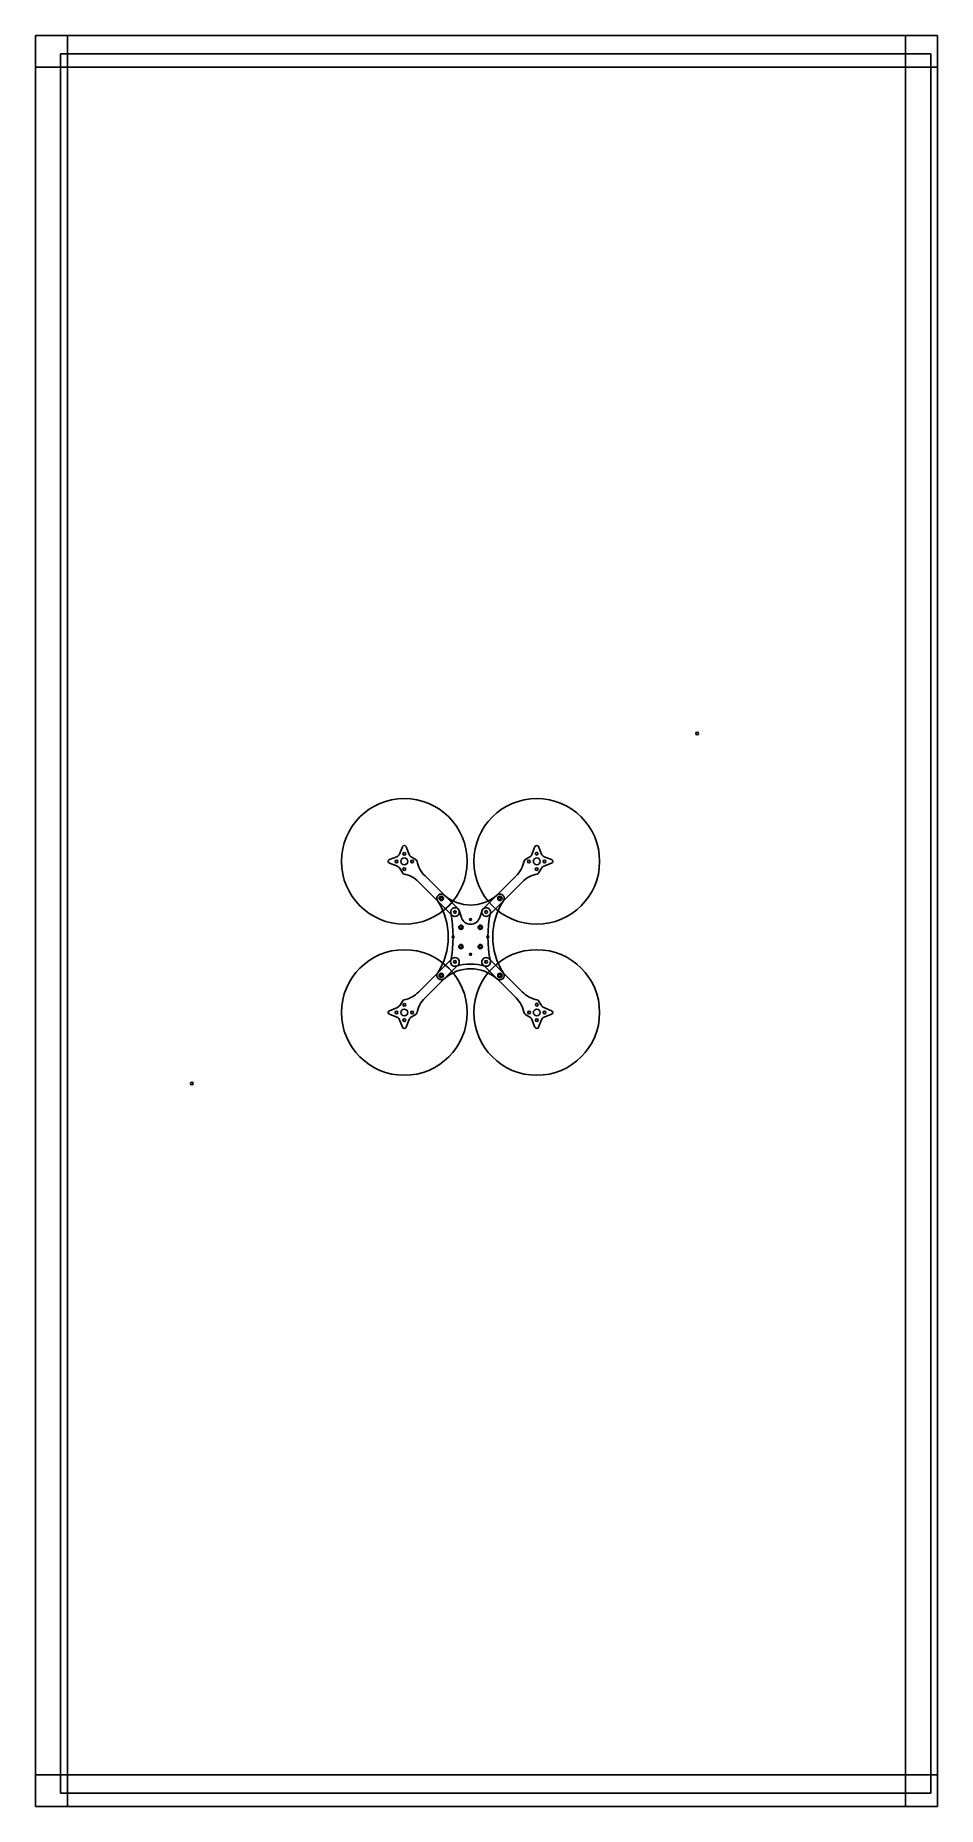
# Model space of a CAD drawing. Header units: millimetres. Extents: x -450 to 483, y -900 to 933.
import ezdxf

# ---------------------------------------------------------------- set-up
doc = ezdxf.new("R2010")
doc.units = ezdxf.units.MM
doc.layers.get('0').update_dxf_attribs({"lineweight": 25, "true_color": 0xffffff})

msp = doc.modelspace()

# ---------------------------------------------------------------- linework, layer by layer
for p, q in [((450, 933), (-450, 933)), ((-450, 933), (-450, -867)), ((483, 933), (-417, 933)), ((-417, 933), (-417, -867)), ((450, -867), (450, 933)), ((483, -867), (483, 933)), ((450, 900), (-450, 900)), ((-450, 900), (-450, -900)), ((476, 914), (-424, 914)), ((-424, 914), (-424, -886)), ((483, 900), (-417, 900)), ((-417, 900), (-417, -900)), ((450, -900), (450, 900)), ((476, -886), (476, 914)), ((483, -900), (483, 900)), ((-70.4, 93.4), (-73.4, 85.8)), ((-66.6, 93.4), (-63.5, 85.4)), ((66.6, 93.5), (63.5, 85.4)), ((70.4, 93.5), (73.4, 85.8)), ((-83.8, 80), (-76.2, 83)), ((-83.8, 76.3), (-75.7, 73.1)), ((-61.4, 82.9), (-56.3, 79.9)), ((61.4, 83), (56.3, 79.9)), ((83.8, 76.3), (75.7, 73.1)), ((83.8, 80), (76.2, 83)), ((-73.3, 71.1), (-70.2, 66)), ((-19.3, 22.6), (-53.5, 56.8)), ((-12.9, 29), (-47.1, 63.1)), ((12.9, 29), (47.1, 63.1)), ((19.3, 22.6), (53.5, 56.8)), ((73.3, 71.1), (70.2, 66)), ((-9.5, 20.1), (-11.9, 27.2)), ((9.5, 20.1), (11.9, 27.2)), ((-19.3, -22.6), (-53.5, -56.8)), ((-12.9, -29), (-47.1, -63.1)), ((12.9, -29), (47.1, -63.1)), ((19.3, -22.6), (53.5, -56.8)), ((-83.8, -76.3), (-75.7, -73.1)), ((-73.3, -71.1), (-70.2, -66)), ((73.3, -71.1), (70.2, -66)), ((83.8, -76.3), (75.7, -73.1)), ((-83.8, -80), (-76.2, -83)), ((-70.4, -93.4), (-73.4, -85.8)), ((-66.7, -93.4), (-63.5, -85.4)), ((-61.4, -82.9), (-56.3, -79.9)), ((61.4, -83), (56.3, -79.9)), ((66.6, -93.5), (63.5, -85.4)), ((70.4, -93.5), (73.4, -85.8)), ((83.8, -80), (76.2, -83)), ((-450, -867), (450, -867)), ((-417, -867), (483, -867)), ((-424, -886), (476, -886)), ((-450, -900), (450, -900)), ((-417, -900), (483, -900))]:
    msp.add_line(p, q)
for centre, radius in [((234.4, 210.6), 1.4), ((-68.5, 78.2), 65), ((68.5, 78.2), 65), ((-68.5, 78.2), 3.5), ((68.5, 78.2), 3.5), ((-30.3, 39.9), 2.25), ((-30.3, 39.9), 2.25), ((-30.3, 39.9), 1.4), ((-30.3, 39.9), 1.4), ((-30.3, 39.9), 1.4), ((30.3, 39.9), 2.25), ((30.3, 39.9), 2.25), ((30.3, 39.9), 1.4), ((30.3, 39.9), 1.4), ((30.3, 39.9), 1.4), ((-16.1, 25.8), 1.4), ((-16.1, 25.8), 1.4), ((-16.1, 25.8), 1.4), ((-16.1, 25.8), 1.4), ((-16.1, 25.8), 1.4), ((-16.1, 25.8), 1.4), ((-16.1, 25.8), 1.4), ((-16.1, 25.8), 1.4), ((-16.1, 25.8), 1.4), ((-16.1, 25.8), 1.4), ((-16.1, 25.8), 1.4), ((0, 18), 1), ((16.1, 25.8), 1.4), ((16.1, 25.8), 1.4), ((16.1, 25.8), 1.4), ((16.1, 25.8), 1.4), ((16.1, 25.8), 1.4), ((16.1, 25.8), 1.4), ((16.1, 25.8), 1.4), ((16.1, 25.8), 1.4), ((16.1, 25.8), 1.4), ((16.1, 25.8), 1.4), ((-18, 0), 1), ((-10, 10), 2.25), ((-10, 10), 1.4), ((10, 10), 2.25), ((10, 10), 1.4), ((18, 0), 1), ((-68.5, -78.2), 65), ((-10, -10), 2.25), ((-10, -10), 1.4), ((0, -18), 1), ((68.5, -78.2), 65), ((10, -10), 2.25), ((10, -10), 1.4), ((-16.1, -25.8), 1.4), ((-16.1, -25.8), 1.4), ((-16.1, -25.8), 1.4), ((-16.1, -25.8), 1.4), ((-16.1, -25.8), 1.4), ((-16.1, -25.8), 1.4), ((-16.1, -25.8), 1.4), ((-16.1, -25.8), 1.4), ((-16.1, -25.8), 1.4), ((-16.1, -25.8), 1.4), ((-16.1, -25.8), 1.4), ((-16.1, -25.8), 1.4), ((16.1, -25.8), 1.4), ((16.1, -25.8), 1.4), ((16.1, -25.8), 1.4), ((16.1, -25.8), 1.4), ((16.1, -25.8), 1.4), ((16.1, -25.8), 1.4), ((16.1, -25.8), 1.4), ((16.1, -25.8), 1.4), ((16.1, -25.8), 1.4), ((16.1, -25.8), 1.4), ((-30.3, -39.9), 2.25), ((-30.3, -39.9), 2.25), ((-30.3, -39.9), 1.4), ((-30.3, -39.9), 1.4), ((-30.3, -39.9), 1.4), ((30.3, -39.9), 2.25), ((30.3, -39.9), 1.4), ((30.3, -39.9), 1.4), ((30.3, -39.9), 1.4), ((-68.5, -78.2), 3.5), ((68.5, -78.2), 3.5), ((-288.3, -151.8), 1.4)]:
    msp.add_circle(centre, radius)
at = {"color": 7, "linetype": 'Continuous', "lineweight": 25, "true_color": 0xffffff}
for centre in [(-76.5, 78.1), (-68.5, 86.1), (-60.5, 78.1), (60.4, 78.2), (68.4, 86.2), (76.4, 78.2), (-68.5, 70.1), (68.4, 70.2), (-68.5, -70.2), (68.5, -70.1), (-76.5, -78.2), (-68.5, -86.2), (-60.5, -78.2), (60.5, -78.1), (68.5, -86.1), (76.5, -78.1)]:
    msp.add_circle(centre, 1.4, dxfattribs=at)
for centre, radius, start, end in [((-68.5, 92.7), 2, 21.524, 158.476), ((68.5, 92.7), 2, 21.524, 158.476), ((-83.1, 78.2), 2, 111.524, 248.476), ((-78, 87.7), 5, 291.524, 338.476), ((-58.8, 87.2), 5, 201.524, 238.807), ((-57.4, 78.2), 2, 7.6164, 58.807), ((-28.6, 83), 27.1, 189.4378, 227.1111), ((28.6, 83), 27.1, 312.8889, 350.5622), ((57.4, 78.2), 2, 121.193, 172.3836), ((58.8, 87.2), 5, 301.193, 338.476), ((78, 87.7), 5, 201.524, 248.476), ((83, 78.2), 2, 291.524, 68.476), ((-77.6, 68.5), 5, 31.193, 68.476), ((-68.5, 67), 2, 211.193, 262.3836), ((-73.4, 38.3), 27.1, 42.8889, 80.5622), ((73.4, 38.3), 27.1, 99.4378, 137.1111), ((68.5, 67), 2, 277.6164, 328.807), ((77.6, 68.5), 5, 111.524, 148.807), ((-30.3, 39.9), 4.5, 48.6292, 212.8245), ((-92.2, 0), 69.2, 327.1755, 32.8245), ((0, 74.3), 41.3, 228.6292, 311.3708), ((92.2, 0), 69.2, 147.1755, 212.8245), ((30.3, 39.9), 4.5, 327.1755, 131.3708), ((-16.1, 25.8), 4.5, 18.3516, 191.5045), ((-142.8, 0), 124.8, 348.4955, 11.5045), ((-16.1, 25.8), 4.5, 224.951, 45.0242), ((0, 23.2), 10, 198.3516, 341.6484), ((16.1, 25.8), 4.5, 134.951, 315.0242), ((16.1, 25.8), 4.5, 348.4955, 161.6484), ((142.8, 0), 124.8, 168.4955, 191.5045), ((0, -74.3), 41.3, 48.6292, 131.3708), ((-16.1, -25.8), 4.5, 168.4955, 284.4758), ((-16.1, -25.8), 4.5, 314.951, 135.0242), ((0, -88.2), 60, 75.5145, 104.4758), ((16.1, -25.8), 4.5, 44.951, 225.0242), ((16.1, -25.8), 4.5, 255.5242, 11.5045), ((-30.3, -39.9), 4.5, 147.1755, 311.3708), ((30.3, -39.9), 4.5, 228.6292, 32.8245), ((-77.6, -68.5), 5, 291.524, 328.807), ((-68.5, -67), 2, 97.6164, 148.807), ((-73.4, -38.3), 27.1, 279.4378, 317.1111), ((-28.6, -83), 27.1, 132.8889, 170.5622), ((28.6, -83), 27.1, 9.4378, 47.1111), ((73.4, -38.3), 27.1, 222.8889, 260.5622), ((68.5, -67), 2, 31.193, 82.3836), ((77.6, -68.5), 5, 211.193, 248.476), ((-83.1, -78.2), 2, 111.524, 248.476), ((-78, -87.7), 5, 21.524, 68.476), ((-58.8, -87.2), 5, 121.193, 158.476), ((-57.4, -78.2), 2, 301.193, 352.3836), ((57.4, -78.2), 2, 187.6164, 238.807), ((58.8, -87.2), 5, 21.524, 58.807), ((78, -87.7), 5, 111.524, 158.476), ((83.1, -78.2), 2, 291.524, 68.476), ((-68.5, -92.7), 2, 201.524, 338.476), ((68.5, -92.7), 2, 201.524, 338.476)]:
    msp.add_arc(centre, radius, start, end)

doc.saveas('drawing.dxf')
